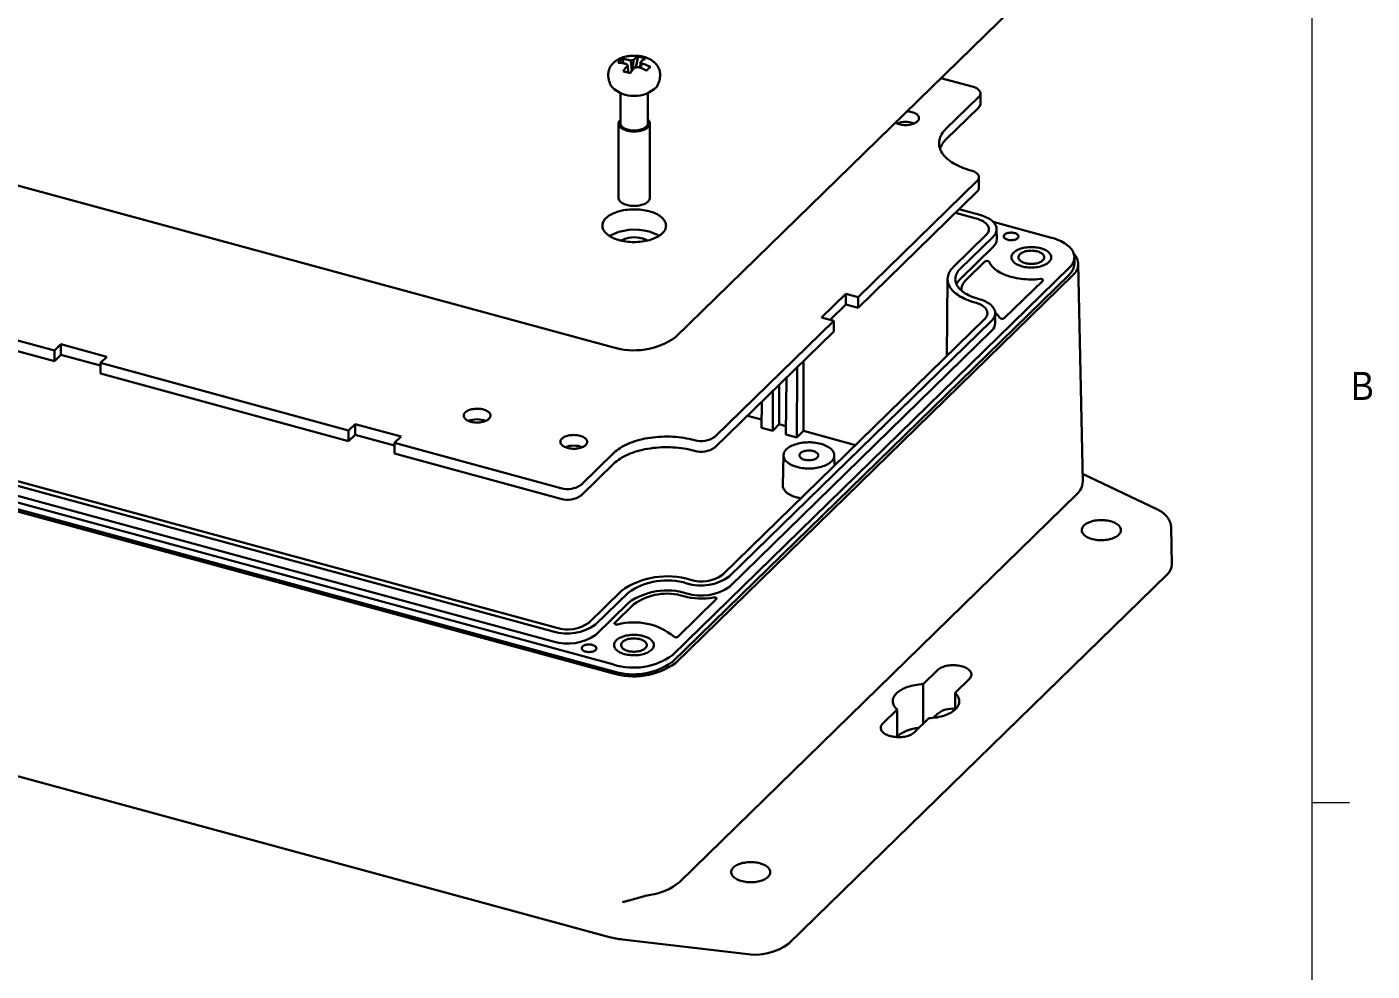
# Model space of a CAD drawing. Header units: inches. Extents: x 0.3 to 21.8, y 0.2 to 16.9.
# Drawn here: x 17.211 to 21.724, y 2.554 to 5.723 of the extents above; entities that cross this region are included whole.
import ezdxf

# ---------------------------------------------------------------- set-up
doc = ezdxf.new("R2010")
doc.units = ezdxf.units.IN
doc.header["$MEASUREMENT"] = 0
doc.linetypes.add('SLD-Solid', pattern=[0])
doc.styles.add('SLDTEXTSTYLE1', font='GOTHIC.TTF', dxfattribs={"width": 0.913})

msp = doc.modelspace()

# ---------------------------------------------------------------- linework, layer by layer
at = {"color": 7, "linetype": 'SLD-Solid', "lineweight": 0}
for p, q in [((21.5229, 0.4106), (21.5229, 16.6606)), ((21.5229, 3.1196), (21.6479, 3.1196))]:
    msp.add_line(p, q, dxfattribs=at)
at = {"color": 7, "linetype": 'SLD-Solid', "lineweight": 30}
for p, q in [((19.387, 4.6818), (20.722, 5.9849)), ((15.4855, 5.6509), (19.1753, 4.6481)), ((19.2067, 5.6144), (19.2131, 5.6002)), ((19.2222, 5.5981), (19.2242, 5.5975)), ((19.2368, 5.6099), (19.2348, 5.6104)), ((19.2368, 5.6099), (19.24, 5.5741)), ((19.2469, 5.6123), (19.2459, 5.6113)), ((19.2618, 5.6231), (19.254, 5.5867)), ((19.2698, 5.6048), (19.2689, 5.5852)), ((19.2698, 5.6048), (19.2709, 5.6058)), ((19.2711, 5.5844), (19.2726, 5.6001)), ((19.2746, 5.5996), (19.2726, 5.6001)), ((19.227, 5.5929), (19.2259, 5.5918)), ((19.227, 5.5929), (19.2282, 5.5692)), ((19.2499, 5.5853), (19.2509, 5.5864)), ((19.26, 5.5878), (19.262, 5.5873)), ((20.3826, 5.5225), (20.2775, 5.551)), ((19.2025, 5.5004), (19.2025, 5.3986)), ((19.2943, 5.3986), (19.2943, 5.5004)), ((20.2941, 5.3801), (20.4038, 5.4871)), ((20.4096, 5.4636), (20.4096, 5.4993)), ((20.2941, 5.3444), (20.4038, 5.4514)), ((19.1959, 5.3986), (19.1959, 5.1489)), ((19.3009, 5.1489), (19.3009, 5.3986)), ((19.9997, 4.8161), (20.3988, 5.2057)), ((20.4047, 5.1822), (20.4047, 5.2179)), ((19.9997, 4.7804), (20.3988, 5.17)), ((20.408, 5.0915), (20.3379, 5.1105)), ((20.3959, 5.0796), (20.3258, 5.0987)), ((20.6479, 5.0152), (20.4525, 5.0683)), ((20.3194, 4.9174), (20.4291, 5.0244)), ((20.3424, 4.9111), (20.4521, 5.0182)), ((20.4646, 5.01), (20.4642, 5.0438)), ((20.3427, 4.8773), (20.4524, 4.9843)), ((20.3608, 4.8724), (20.4248, 4.9349)), ((20.7249, 4.927), (20.7249, 4.9495)), ((20.7529, 4.1967), (20.738, 4.9278)), ((19.3752, 3.6137), (20.7082, 4.9148)), ((19.3752, 3.5912), (20.7082, 4.8923)), ((19.3868, 3.588), (20.7198, 4.8891)), ((20.2996, 4.8767), (20.297, 4.6189)), ((16.4714, 4.8629), (17.3036, 4.6367)), ((20.6187, 4.8708), (20.4899, 4.7451)), ((16.4714, 4.8272), (17.3036, 4.601)), ((19.8771, 4.7478), (19.9585, 4.8273)), ((19.9057, 4.74), (19.9585, 4.7915)), ((19.9585, 4.8273), (19.9997, 4.8161)), ((19.9585, 4.8273), (19.9585, 4.7915)), ((19.9585, 4.7915), (19.9997, 4.7804)), ((19.9997, 4.8161), (19.9997, 4.7804)), ((19.5444, 3.8843), (20.4241, 4.7429)), ((19.9182, 4.7366), (19.8771, 4.7478)), ((20.4596, 4.7286), (20.4593, 4.7623)), ((19.5191, 4.347), (19.9182, 4.7366)), ((19.5191, 4.3113), (19.9182, 4.7009)), ((19.5673, 3.878), (20.4471, 4.7367)), ((19.5676, 3.8442), (20.4474, 4.7029)), ((19.9182, 4.7366), (19.9182, 4.7009)), ((17.3036, 4.6367), (17.3254, 4.6579)), ((17.3254, 4.6579), (17.4797, 4.616)), ((17.3254, 4.6579), (17.3254, 4.6222)), ((17.3036, 4.6367), (17.3036, 4.601)), ((17.3036, 4.601), (17.3254, 4.6222)), ((17.3254, 4.6222), (17.458, 4.5862)), ((17.4797, 4.616), (17.458, 4.5948)), ((15.4941, 4.5844), (19.1801, 3.5826)), ((15.4941, 4.5619), (19.1801, 3.5601)), ((15.734, 4.5757), (18.9766, 3.6944)), ((15.7462, 4.5875), (18.9888, 3.7062)), ((17.458, 4.5948), (18.2902, 4.3686)), ((17.458, 4.5948), (17.458, 4.5591)), ((17.458, 4.5591), (18.2902, 4.3329)), ((19.7942, 4.3453), (19.795, 4.5806)), ((19.8161, 4.6012), (19.8164, 4.3669)), ((15.488, 4.5559), (19.174, 3.5541)), ((15.7339, 4.5418), (18.9765, 3.6605)), ((19.735, 4.522), (19.7351, 4.389)), ((19.7568, 4.3554), (19.7597, 4.5461)), ((19.7129, 4.3673), (19.7134, 4.501)), ((19.6755, 4.3775), (19.6769, 4.4653)), ((18.2902, 4.3686), (18.3119, 4.3898)), ((18.3119, 4.3898), (18.4662, 4.3479)), ((18.3119, 4.3898), (18.3119, 4.3541)), ((19.6284, 4.418), (19.6759, 4.4051)), ((19.6755, 4.3775), (19.7129, 4.3673)), ((19.7129, 4.3673), (19.7351, 4.389)), ((19.7351, 4.389), (19.7572, 4.383)), ((18.2902, 4.3686), (18.2902, 4.3329)), ((18.2902, 4.3329), (18.3119, 4.3541)), ((18.3119, 4.3541), (18.4445, 4.318)), ((18.4662, 4.3479), (18.4445, 4.3267)), ((19.7942, 4.3453), (19.7568, 4.3554)), ((19.7942, 4.3453), (19.8164, 4.3669)), ((19.8164, 4.3669), (19.9904, 4.3196)), ((18.4445, 4.3267), (19.0021, 4.1751)), ((18.4445, 4.3267), (18.4445, 4.2909)), ((18.4445, 4.2909), (19.0021, 4.1394)), ((19.0707, 4.186), (19.1804, 4.2931)), ((19.0707, 4.1503), (19.1804, 4.2574)), ((19.7491, 4.2852), (19.7471, 4.1841)), ((19.9204, 4.2513), (19.9197, 4.2852)), ((21.0017, 4.1043), (20.7524, 4.2233)), ((19.3999, 2.8533), (20.733, 4.1544)), ((21.052, 3.9189), (21.0495, 4.043)), ((21.0368, 3.8866), (19.7662, 2.6464)), ((19.096, 3.7233), (19.2057, 3.8303)), ((19.119, 3.7171), (19.2287, 3.8241)), ((19.3951, 3.6765), (19.5239, 3.8023)), ((19.1193, 3.6832), (19.229, 3.7903)), ((19.247, 3.7853), (19.183, 3.7229)), ((15.4797, 3.6704), (19.1657, 2.6686)), ((20.2659, 3.5643), (20.2178, 3.5173)), ((20.3246, 3.4883), (20.3727, 3.5352)), ((20.2178, 3.5173), (20.2178, 3.3841)), ((20.3246, 3.4883), (20.3246, 3.4319)), ((20.1302, 3.4319), (20.0821, 3.3849)), ((20.1302, 3.4319), (20.1302, 3.3394)), ((20.1889, 3.3559), (20.237, 3.4028)), ((20.2515, 3.404), (20.2659, 3.418)), ((19.621, 2.6121), (19.2086, 2.6604))]:
    msp.add_line(p, q, dxfattribs=at)
at = {"color": 7, "linetype": 'SLD-Solid', "lineweight": 30, "flags": 128}
for points in [[(20.4038, 5.4871), (20.4058, 5.4893), (20.4074, 5.4916), (20.4085, 5.4939), (20.4093, 5.4963), (20.4096, 5.4987), (20.4095, 5.5011), (20.409, 5.5035), (20.408, 5.5059), (20.4066, 5.5082), (20.4048, 5.5104), (20.4027, 5.5126), (20.4001, 5.5146), (20.3972, 5.5165), (20.3939, 5.5182), (20.3904, 5.5198), (20.3866, 5.5212), (20.3826, 5.5225)], [(20.1377, 5.3959), (20.1417, 5.3949), (20.1459, 5.3942), (20.1502, 5.3936), (20.1545, 5.3933), (20.159, 5.3932), (20.1634, 5.3933), (20.1677, 5.3937), (20.172, 5.3943), (20.1762, 5.395), (20.1801, 5.396), (20.1839, 5.3972), (20.1874, 5.3986), (20.1907, 5.4001), (20.1936, 5.4018), (20.1963, 5.4036), (20.1985, 5.4056), (20.2004, 5.4076), (20.2018, 5.4098), (20.2029, 5.412), (20.2035, 5.4142), (20.2037, 5.4165), (20.2035, 5.4188), (20.2028, 5.421), (20.2017, 5.4232), (20.2002, 5.4254), (20.1983, 5.4274), (20.196, 5.4294), (20.1933, 5.4312), (20.1904, 5.4329), (20.1871, 5.4344), (20.1835, 5.4357), (20.1797, 5.4369), (20.1757, 5.4379), (20.1715, 5.4386), (20.1673, 5.4391), (20.1632, 5.4395)], [(19.2025, 5.4117), (19.202, 5.4112), (19.1999, 5.409), (19.1983, 5.4067), (19.1971, 5.4043), (19.1963, 5.4019), (19.1959, 5.3994), (19.196, 5.397), (19.1965, 5.3945), (19.1974, 5.3921), (19.1988, 5.3898), (19.2006, 5.3875), (19.2027, 5.3853), (19.2053, 5.3832), (19.2082, 5.3812), (19.2114, 5.3794), (19.215, 5.3778), (19.2188, 5.3763), (19.2228, 5.375), (19.2271, 5.3739), (19.2316, 5.373), (19.2362, 5.3723), (19.2409, 5.3719), (19.2456, 5.3716), (19.2504, 5.3716), (19.2552, 5.3718), (19.2599, 5.3722), (19.2645, 5.3729), (19.269, 5.3737), (19.2733, 5.3748), (19.2774, 5.3761), (19.2812, 5.3775), (19.2848, 5.3791), (19.2881, 5.3809), (19.2911, 5.3829), (19.2937, 5.3849), (19.2959, 5.3871), (19.2977, 5.3894), (19.2992, 5.3917), (19.3002, 5.3941), (19.3007, 5.3966), (19.3009, 5.399), (19.3006, 5.4015), (19.2999, 5.4039), (19.2987, 5.4063), (19.2972, 5.4086), (19.2952, 5.4109), (19.2943, 5.4117)], [(19.2025, 5.3986), (19.2025, 5.3985), (19.2027, 5.3962), (19.2034, 5.3939), (19.2045, 5.3916), (19.2061, 5.3894), (19.208, 5.3874), (19.2103, 5.3854), (19.213, 5.3835), (19.2161, 5.3818), (19.2194, 5.3802), (19.2231, 5.3789), (19.227, 5.3777), (19.231, 5.3767), (19.2353, 5.3759), (19.2397, 5.3754), (19.2441, 5.3751), (19.2486, 5.375), (19.2531, 5.3751), (19.2576, 5.3754), (19.262, 5.376), (19.2662, 5.3768), (19.2703, 5.3778), (19.2741, 5.379), (19.2777, 5.3804), (19.281, 5.382), (19.2841, 5.3837), (19.2867, 5.3856), (19.289, 5.3876), (19.2909, 5.3897), (19.2924, 5.3919), (19.2935, 5.3941), (19.2941, 5.3964), (19.2943, 5.3986)], [(20.3776, 5.241), (20.3693, 5.2434), (20.3612, 5.246), (20.3534, 5.2488), (20.3458, 5.2517), (20.3386, 5.2549), (20.3316, 5.2582), (20.3249, 5.2617), (20.3186, 5.2654), (20.3126, 5.2692), (20.307, 5.2731), (20.3017, 5.2772), (20.2968, 5.2814), (20.2924, 5.2858), (20.2883, 5.2902), (20.2846, 5.2947), (20.2814, 5.2993), (20.2786, 5.304), (20.2762, 5.3087), (20.2743, 5.3135), (20.2728, 5.3184), (20.2717, 5.3233), (20.2712, 5.3281), (20.271, 5.333), (20.2713, 5.3379), (20.2721, 5.3428), (20.2733, 5.3477), (20.275, 5.3525), (20.2771, 5.3573), (20.2796, 5.362), (20.2826, 5.3667), (20.286, 5.3712), (20.2899, 5.3757), (20.2941, 5.3801)], [(20.3988, 5.2057), (20.4008, 5.2079), (20.4024, 5.2101), (20.4036, 5.2125), (20.4043, 5.2149), (20.4047, 5.2173), (20.4046, 5.2197), (20.404, 5.2221), (20.4031, 5.2244), (20.4017, 5.2267), (20.3999, 5.229), (20.3977, 5.2311), (20.3951, 5.2331), (20.3922, 5.235), (20.389, 5.2368), (20.3855, 5.2384), (20.3817, 5.2398), (20.3776, 5.241)], [(19.1959, 5.1489), (19.196, 5.1472), (19.1965, 5.1448), (19.1974, 5.1424), (19.1988, 5.14), (19.2006, 5.1377), (19.2027, 5.1355), (19.2053, 5.1335), (19.2082, 5.1315), (19.2114, 5.1297), (19.215, 5.128), (19.2188, 5.1266), (19.2228, 5.1253), (19.2271, 5.1242), (19.2316, 5.1233), (19.2362, 5.1226), (19.2409, 5.1221), (19.2456, 5.1219), (19.2504, 5.1219), (19.2552, 5.1221), (19.2599, 5.1225), (19.2645, 5.1232), (19.269, 5.124), (19.2733, 5.1251), (19.2774, 5.1263), (19.2812, 5.1278), (19.2848, 5.1294), (19.2881, 5.1312), (19.2911, 5.1331), (19.2937, 5.1352), (19.2959, 5.1374), (19.2977, 5.1396), (19.2992, 5.142), (19.3002, 5.1444), (19.3007, 5.1468), (19.3009, 5.1489)], [(19.2982, 5.1041), (19.3041, 5.1024), (19.3097, 5.1005), (19.3151, 5.0984), (19.3203, 5.0961), (19.3251, 5.0937), (19.3297, 5.0911), (19.3339, 5.0884), (19.3378, 5.0855), (19.3413, 5.0825), (19.3444, 5.0794), (19.3472, 5.0762), (19.3495, 5.073), (19.3515, 5.0696), (19.353, 5.0662), (19.3541, 5.0628), (19.3548, 5.0593), (19.3551, 5.0559), (19.3549, 5.0524), (19.3543, 5.0489), (19.3533, 5.0455), (19.3518, 5.042), (19.3499, 5.0387), (19.3477, 5.0354), (19.345, 5.0322), (19.3419, 5.0291), (19.3385, 5.0261), (19.3347, 5.0232), (19.3305, 5.0205), (19.3261, 5.0178), (19.3213, 5.0154), (19.3162, 5.0131), (19.3108, 5.011), (19.3052, 5.009), (19.2994, 5.0072), (19.2933, 5.0057), (19.2871, 5.0043), (19.2807, 5.0032), (19.2742, 5.0022), (19.2676, 5.0015), (19.2609, 5.0009), (19.2541, 5.0007), (19.2474, 5.0006), (19.2406, 5.0007), (19.2339, 5.0011), (19.2272, 5.0017), (19.2206, 5.0025), (19.2141, 5.0035), (19.2078, 5.0047), (19.2016, 5.0061), (19.1956, 5.0078), (19.1899, 5.0096), (19.1843, 5.0116), (19.1791, 5.0138), (19.1741, 5.0161), (19.1694, 5.0186), (19.165, 5.0213), (19.1609, 5.0241), (19.1572, 5.027), (19.1539, 5.03), (19.151, 5.0332), (19.1484, 5.0364), (19.1462, 5.0397), (19.1445, 5.0431), (19.1432, 5.0465), (19.1423, 5.0499), (19.1418, 5.0534), (19.1418, 5.0569), (19.1422, 5.0604), (19.143, 5.0638), (19.1442, 5.0673), (19.1459, 5.0707), (19.1479, 5.074), (19.1504, 5.0772), (19.1533, 5.0804), (19.1565, 5.0834), (19.1602, 5.0864), (19.1641, 5.0892), (19.1685, 5.0919), (19.1731, 5.0944), (19.178, 5.0968), (19.1833, 5.099), (19.1888, 5.1011), (19.1945, 5.1029), (19.2004, 5.1046), (19.2066, 5.106), (19.2129, 5.1073), (19.2193, 5.1084), (19.2259, 5.1092), (19.2326, 5.1098), (19.2393, 5.1102), (19.246, 5.1104), (19.2528, 5.1104), (19.2596, 5.1101), (19.2663, 5.1097), (19.2729, 5.109), (19.2794, 5.1081), (19.2858, 5.107), (19.2921, 5.1056), (19.2982, 5.1041)], [(20.4291, 5.0244), (20.4316, 5.0272), (20.4338, 5.03), (20.4356, 5.0329), (20.4369, 5.0359), (20.4378, 5.0389), (20.4382, 5.042), (20.4382, 5.045), (20.4377, 5.0481), (20.4369, 5.0511), (20.4355, 5.0541), (20.4338, 5.057), (20.4316, 5.0599), (20.429, 5.0626), (20.4261, 5.0653), (20.4227, 5.0678), (20.419, 5.0702), (20.415, 5.0724), (20.4106, 5.0745), (20.406, 5.0764), (20.4011, 5.0781), (20.3959, 5.0796)], [(20.4521, 5.0182), (20.4551, 5.0213), (20.4577, 5.0246), (20.4599, 5.028), (20.4616, 5.0314), (20.4629, 5.0349), (20.4638, 5.0385), (20.4642, 5.042), (20.4642, 5.0455), (20.4637, 5.0491), (20.4627, 5.0526), (20.4613, 5.0561), (20.4595, 5.0595), (20.4573, 5.0629), (20.4546, 5.0661), (20.4515, 5.0693), (20.448, 5.0724), (20.4442, 5.0753), (20.44, 5.0781), (20.4354, 5.0808), (20.4305, 5.0833), (20.4253, 5.0856), (20.4198, 5.0878), (20.414, 5.0897), (20.408, 5.0915)], [(20.5245, 5.0308), (20.5273, 5.0299), (20.5298, 5.0289), (20.5321, 5.0276), (20.534, 5.0262), (20.5355, 5.0247), (20.5366, 5.0231), (20.5373, 5.0215), (20.5376, 5.0198), (20.5374, 5.0181), (20.5368, 5.0164), (20.5358, 5.0148), (20.5344, 5.0133), (20.5325, 5.0119), (20.5304, 5.0106), (20.5279, 5.0095), (20.5251, 5.0085), (20.5222, 5.0078), (20.519, 5.0073), (20.5158, 5.007), (20.5125, 5.0069), (20.5092, 5.007), (20.506, 5.0074), (20.5029, 5.008), (20.5, 5.0088), (20.4973, 5.0098), (20.4949, 5.0109), (20.4928, 5.0122), (20.4911, 5.0137), (20.4898, 5.0152), (20.4888, 5.0169), (20.4884, 5.0185), (20.4883, 5.0202), (20.4887, 5.0219), (20.4895, 5.0236), (20.4908, 5.0251), (20.4924, 5.0266), (20.4944, 5.028), (20.4967, 5.0292), (20.4993, 5.0302), (20.5022, 5.031), (20.5053, 5.0317), (20.5085, 5.0321), (20.5117, 5.0323), (20.515, 5.0322), (20.5183, 5.032), (20.5214, 5.0315), (20.5245, 5.0308)], [(20.7082, 4.9148), (20.7118, 4.9185), (20.715, 4.9224), (20.7177, 4.9263), (20.72, 4.9303), (20.7219, 4.9343), (20.7233, 4.9385), (20.7243, 4.9426), (20.7248, 4.9468), (20.7249, 4.9509), (20.7245, 4.9551), (20.7237, 4.9592), (20.7224, 4.9634), (20.7206, 4.9674), (20.7185, 4.9714), (20.7159, 4.9754), (20.7128, 4.9793), (20.7094, 4.983), (20.7055, 4.9867), (20.7013, 4.9903), (20.6967, 4.9937), (20.6917, 4.997), (20.6863, 5.0001), (20.6806, 5.0031), (20.6746, 5.0059), (20.6684, 5.0085), (20.6618, 5.0109), (20.655, 5.0132), (20.6479, 5.0152)], [(20.5494, 4.9191), (20.5543, 4.9179), (20.5593, 4.9169), (20.5645, 4.9162), (20.5697, 4.9156), (20.575, 4.9153), (20.5804, 4.9151), (20.5858, 4.9153), (20.5911, 4.9156), (20.5964, 4.9161), (20.6015, 4.9169), (20.6066, 4.9179), (20.6114, 4.919), (20.6161, 4.9204), (20.6205, 4.922), (20.6247, 4.9237), (20.6285, 4.9256), (20.6321, 4.9277), (20.6353, 4.9299), (20.6382, 4.9322), (20.6407, 4.9347), (20.6428, 4.9372), (20.6445, 4.9399), (20.6458, 4.9425), (20.6467, 4.9453), (20.6472, 4.948), (20.6472, 4.9508), (20.6468, 4.9535), (20.6459, 4.9563), (20.6446, 4.959), (20.6429, 4.9616), (20.6409, 4.9641), (20.6384, 4.9666), (20.6355, 4.9689), (20.6323, 4.9711), (20.6287, 4.9732), (20.6249, 4.9751), (20.6207, 4.9769), (20.6163, 4.9785), (20.6117, 4.9799), (20.6068, 4.981), (20.6018, 4.982), (20.5967, 4.9828), (20.5914, 4.9834), (20.5861, 4.9837), (20.5807, 4.9838), (20.5753, 4.9837), (20.57, 4.9834), (20.5647, 4.9828), (20.5596, 4.9821), (20.5546, 4.9811), (20.5497, 4.9799), (20.5451, 4.9785), (20.5406, 4.977), (20.5365, 4.9752), (20.5326, 4.9733), (20.529, 4.9713), (20.5258, 4.9691), (20.5229, 4.9667), (20.5204, 4.9643), (20.5183, 4.9617), (20.5166, 4.9591), (20.5153, 4.9564), (20.5144, 4.9537), (20.514, 4.9509), (20.5139, 4.9482), (20.5144, 4.9454), (20.5152, 4.9427), (20.5165, 4.94), (20.5182, 4.9374), (20.5203, 4.9348), (20.5227, 4.9324), (20.5256, 4.93), (20.5288, 4.9278), (20.5324, 4.9258), (20.5362, 4.9238), (20.5404, 4.9221), (20.5448, 4.9205), (20.5494, 4.9191)], [(20.5494, 4.9191), (20.5543, 4.9179), (20.5593, 4.9169), (20.5645, 4.9162), (20.5697, 4.9156), (20.575, 4.9153), (20.5804, 4.9151), (20.5858, 4.9153), (20.5911, 4.9156), (20.5964, 4.9161), (20.6015, 4.9169), (20.6066, 4.9179), (20.6114, 4.919), (20.6161, 4.9204), (20.6205, 4.922), (20.6247, 4.9237), (20.6285, 4.9256), (20.6321, 4.9277), (20.6353, 4.9299), (20.6382, 4.9322), (20.6407, 4.9347), (20.6428, 4.9372), (20.6445, 4.9399), (20.6458, 4.9425), (20.6467, 4.9453), (20.6472, 4.948), (20.6472, 4.9508), (20.6468, 4.9535), (20.6459, 4.9563), (20.6446, 4.959), (20.6429, 4.9616), (20.6409, 4.9641), (20.6384, 4.9666), (20.6355, 4.9689), (20.6323, 4.9711), (20.6287, 4.9732), (20.6249, 4.9751), (20.6207, 4.9769), (20.6163, 4.9785), (20.6117, 4.9799), (20.6068, 4.981), (20.6018, 4.982), (20.5967, 4.9828), (20.5914, 4.9834), (20.5861, 4.9837), (20.5807, 4.9838), (20.5753, 4.9837), (20.57, 4.9834), (20.5647, 4.9828), (20.5596, 4.9821), (20.5546, 4.9811), (20.5497, 4.9799), (20.5451, 4.9785), (20.5406, 4.977), (20.5365, 4.9752), (20.5326, 4.9733), (20.529, 4.9713), (20.5258, 4.9691), (20.5229, 4.9667), (20.5204, 4.9643), (20.5183, 4.9617), (20.5166, 4.9591), (20.5153, 4.9564), (20.5144, 4.9537), (20.514, 4.9509), (20.5139, 4.9482), (20.5144, 4.9454), (20.5152, 4.9427), (20.5165, 4.94), (20.5182, 4.9374), (20.5203, 4.9348), (20.5227, 4.9324), (20.5256, 4.93), (20.5288, 4.9278), (20.5324, 4.9258), (20.5362, 4.9238), (20.5404, 4.9221), (20.5448, 4.9205), (20.5494, 4.9191)], [(20.5603, 4.9298), (20.5643, 4.9288), (20.5683, 4.9281), (20.5725, 4.9276), (20.5768, 4.9273), (20.5811, 4.9272), (20.5854, 4.9273), (20.5897, 4.9277), (20.5939, 4.9283), (20.5979, 4.929), (20.6018, 4.93), (20.6054, 4.9312), (20.6088, 4.9326), (20.612, 4.9341), (20.6148, 4.9358), (20.6172, 4.9376), (20.6194, 4.9396), (20.6211, 4.9416), (20.6224, 4.9437), (20.6233, 4.9459), (20.6238, 4.9481), (20.6238, 4.9503), (20.6235, 4.9525), (20.6226, 4.9547), (20.6214, 4.9569), (20.6198, 4.9589), (20.6178, 4.9609), (20.6154, 4.9627), (20.6126, 4.9645), (20.6096, 4.966), (20.6063, 4.9674), (20.6027, 4.9687), (20.5988, 4.9697), (20.5948, 4.9705), (20.5907, 4.9712), (20.5864, 4.9716), (20.5821, 4.9718), (20.5778, 4.9717), (20.5735, 4.9715), (20.5693, 4.971), (20.5652, 4.9703), (20.5613, 4.9695), (20.5575, 4.9684), (20.554, 4.9671), (20.5507, 4.9656), (20.5477, 4.964), (20.5451, 4.9623), (20.5428, 4.9604), (20.5409, 4.9584), (20.5393, 4.9563), (20.5382, 4.9542), (20.5375, 4.952), (20.5373, 4.9497), (20.5374, 4.9475), (20.538, 4.9453), (20.539, 4.9432), (20.5405, 4.9411), (20.5423, 4.939), (20.5445, 4.9371), (20.5471, 4.9353), (20.55, 4.9337), (20.5532, 4.9322), (20.5566, 4.9309), (20.5603, 4.9298)], [(20.4394, 4.9338), (20.4414, 4.9298), (20.4437, 4.9258), (20.4465, 4.9219), (20.4497, 4.9181), (20.4533, 4.9144), (20.4573, 4.9108), (20.4617, 4.9073), (20.4665, 4.9039), (20.4716, 4.9007), (20.477, 4.8977), (20.4828, 4.8948), (20.4889, 4.892), (20.4953, 4.8895), (20.5019, 4.8871), (20.5088, 4.885), (20.5159, 4.883), (20.5232, 4.8813), (20.5307, 4.8797), (20.5384, 4.8784), (20.5461, 4.8773), (20.554, 4.8764), (20.562, 4.8758), (20.57, 4.8753), (20.5781, 4.8751), (20.5861, 4.8752), (20.5942, 4.8755), (20.6022, 4.876), (20.6101, 4.8767)], [(20.391, 4.7982), (20.3834, 4.8004), (20.376, 4.8027), (20.3689, 4.8053), (20.3621, 4.8081), (20.3555, 4.811), (20.3493, 4.8141), (20.3433, 4.8173), (20.3377, 4.8207), (20.3324, 4.8243), (20.3275, 4.828), (20.3229, 4.8318), (20.3188, 4.8357), (20.315, 4.8397), (20.3116, 4.8438), (20.3086, 4.848), (20.306, 4.8523), (20.3039, 4.8566), (20.3022, 4.861), (20.3009, 4.8654), (20.3001, 4.8699), (20.2997, 4.8743), (20.2997, 4.8788), (20.3002, 4.8833), (20.3011, 4.8877), (20.3024, 4.8921), (20.3042, 4.8965), (20.3064, 4.9008), (20.3091, 4.9051), (20.3121, 4.9093), (20.3156, 4.9134), (20.3194, 4.9174)], [(20.4031, 4.81), (20.396, 4.8121), (20.3891, 4.8143), (20.3825, 4.8168), (20.3762, 4.8194), (20.3702, 4.8223), (20.3644, 4.8253), (20.3591, 4.8284), (20.354, 4.8317), (20.3494, 4.8352), (20.3451, 4.8387), (20.3412, 4.8424), (20.3378, 4.8462), (20.3347, 4.8501), (20.3321, 4.8541), (20.3299, 4.8581), (20.3281, 4.8622), (20.3269, 4.8664), (20.326, 4.8706), (20.3256, 4.8748), (20.3257, 4.8789), (20.3262, 4.8831), (20.3272, 4.8873), (20.3286, 4.8914), (20.3305, 4.8955), (20.3328, 4.8995), (20.3356, 4.9035), (20.3388, 4.9074), (20.3424, 4.9111)], [(20.6101, 4.8767), (20.6121, 4.8768), (20.614, 4.8766), (20.6158, 4.8762), (20.6174, 4.8756), (20.6186, 4.8748), (20.6193, 4.8738), (20.6196, 4.8728), (20.6194, 4.8718), (20.6187, 4.8708)], [(20.4241, 4.7429), (20.4267, 4.7457), (20.4289, 4.7485), (20.4306, 4.7515), (20.4319, 4.7544), (20.4328, 4.7575), (20.4332, 4.7605), (20.4332, 4.7636), (20.4328, 4.7666), (20.4319, 4.7696), (20.4306, 4.7726), (20.4288, 4.7755), (20.4267, 4.7784), (20.4241, 4.7811), (20.4211, 4.7838), (20.4178, 4.7863), (20.4141, 4.7887), (20.41, 4.7909), (20.4057, 4.793), (20.401, 4.7949), (20.3961, 4.7967), (20.391, 4.7982)], [(20.4471, 4.7367), (20.4501, 4.7399), (20.4527, 4.7432), (20.4549, 4.7465), (20.4567, 4.75), (20.458, 4.7535), (20.4588, 4.757), (20.4592, 4.7605), (20.4592, 4.7641), (20.4587, 4.7676), (20.4578, 4.7711), (20.4564, 4.7746), (20.4546, 4.778), (20.4523, 4.7814), (20.4497, 4.7847), (20.4466, 4.7879), (20.4431, 4.7909), (20.4392, 4.7939), (20.435, 4.7967), (20.4304, 4.7993), (20.4255, 4.8018), (20.4203, 4.8041), (20.4148, 4.8063), (20.4091, 4.8083), (20.4031, 4.81)], [(18.7005, 4.3978), (18.7045, 4.3968), (18.7087, 4.3961), (18.713, 4.3955), (18.7173, 4.3952), (18.7218, 4.3951), (18.7262, 4.3952), (18.7305, 4.3956), (18.7348, 4.3961), (18.739, 4.3969), (18.7429, 4.3979), (18.7467, 4.3991), (18.7502, 4.4005), (18.7535, 4.402), (18.7564, 4.4037), (18.7591, 4.4055), (18.7613, 4.4075), (18.7632, 4.4095), (18.7646, 4.4117), (18.7657, 4.4139), (18.7663, 4.4161), (18.7665, 4.4184), (18.7663, 4.4207), (18.7656, 4.4229), (18.7645, 4.4251), (18.763, 4.4273), (18.7611, 4.4293), (18.7588, 4.4313), (18.7561, 4.4331), (18.7532, 4.4348), (18.7499, 4.4363), (18.7463, 4.4376), (18.7425, 4.4388), (18.7385, 4.4397), (18.7343, 4.4405), (18.7301, 4.441), (18.7257, 4.4414), (18.7213, 4.4415), (18.7169, 4.4413), (18.7125, 4.441), (18.7082, 4.4404), (18.7041, 4.4397), (18.7001, 4.4387), (18.6963, 4.4375), (18.6928, 4.4361), (18.6895, 4.4346), (18.6866, 4.4329), (18.684, 4.4311), (18.6817, 4.4291), (18.6798, 4.427), (18.6784, 4.4249), (18.6773, 4.4227), (18.6767, 4.4204), (18.6765, 4.4182), (18.6768, 4.4159), (18.6774, 4.4136), (18.6785, 4.4114), (18.68, 4.4093), (18.6819, 4.4073), (18.6842, 4.4053), (18.6869, 4.4035), (18.6899, 4.4018), (18.6931, 4.4003), (18.6967, 4.399), (18.7005, 4.3978)], [(19.0248, 4.3097), (19.0288, 4.3087), (19.033, 4.3079), (19.0373, 4.3074), (19.0416, 4.3071), (19.046, 4.307), (19.0504, 4.3071), (19.0548, 4.3074), (19.0591, 4.308), (19.0632, 4.3088), (19.0672, 4.3098), (19.071, 4.311), (19.0745, 4.3123), (19.0778, 4.3139), (19.0807, 4.3155), (19.0833, 4.3174), (19.0856, 4.3193), (19.0875, 4.3214), (19.0889, 4.3235), (19.09, 4.3258), (19.0906, 4.328), (19.0908, 4.3303), (19.0906, 4.3326), (19.0899, 4.3348), (19.0888, 4.337), (19.0873, 4.3391), (19.0854, 4.3412), (19.0831, 4.3431), (19.0804, 4.345), (19.0774, 4.3466), (19.0742, 4.3481), (19.0706, 4.3495), (19.0668, 4.3507), (19.0628, 4.3516), (19.0586, 4.3524), (19.0543, 4.3529), (19.05, 4.3532), (19.0456, 4.3533), (19.0411, 4.3532), (19.0368, 4.3529), (19.0325, 4.3523), (19.0284, 4.3515), (19.0244, 4.3505), (19.0206, 4.3494), (19.0171, 4.348), (19.0138, 4.3465), (19.0109, 4.3448), (19.0082, 4.3429), (19.006, 4.341), (19.0041, 4.3389), (19.0027, 4.3368), (19.0016, 4.3346), (19.001, 4.3323), (19.0008, 4.33), (19.001, 4.3278), (19.0017, 4.3255), (19.0028, 4.3233), (19.0043, 4.3212), (19.0062, 4.3191), (19.0085, 4.3172), (19.0112, 4.3154), (19.0141, 4.3137), (19.0174, 4.3122), (19.021, 4.3108), (19.0248, 4.3097)], [(19.1804, 4.2931), (19.185, 4.2973), (19.19, 4.3015), (19.1954, 4.3055), (19.2012, 4.3094), (19.2074, 4.3132), (19.2138, 4.3168), (19.2206, 4.3202), (19.2277, 4.3235), (19.2351, 4.3265), (19.2428, 4.3294), (19.2507, 4.3322), (19.2589, 4.3347), (19.2673, 4.337), (19.2759, 4.3391), (19.2846, 4.341), (19.2936, 4.3426), (19.3027, 4.3441), (19.3119, 4.3453), (19.3212, 4.3463), (19.3306, 4.3471), (19.3401, 4.3476), (19.3496, 4.3479), (19.3591, 4.348), (19.3686, 4.3478), (19.3781, 4.3474), (19.3875, 4.3468), (19.3969, 4.3459), (19.4061, 4.3448), (19.4153, 4.3435), (19.4243, 4.342), (19.4332, 4.3402), (19.4419, 4.3383), (19.4504, 4.3361)], [(19.1804, 4.2574), (19.185, 4.2616), (19.19, 4.2658), (19.1954, 4.2698), (19.2012, 4.2737), (19.2074, 4.2775), (19.2138, 4.2811), (19.2206, 4.2845), (19.2277, 4.2878), (19.2351, 4.2908), (19.2428, 4.2937), (19.2507, 4.2964), (19.2589, 4.299), (19.2673, 4.3013), (19.2759, 4.3034), (19.2846, 4.3052), (19.2936, 4.3069), (19.3027, 4.3084), (19.3119, 4.3096), (19.3212, 4.3106), (19.3306, 4.3113), (19.3401, 4.3119), (19.3496, 4.3122), (19.3591, 4.3123), (19.3686, 4.3121), (19.3781, 4.3117), (19.3875, 4.3111), (19.3969, 4.3102), (19.4061, 4.3091), (19.4153, 4.3078), (19.4243, 4.3063), (19.4332, 4.3045), (19.4419, 4.3025), (19.4504, 4.3004)], [(19.7946, 4.2459), (19.8001, 4.2445), (19.8058, 4.2433), (19.8116, 4.2424), (19.8175, 4.2417), (19.8235, 4.2412), (19.8296, 4.2409), (19.8356, 4.2408), (19.8417, 4.241), (19.8478, 4.2413), (19.8537, 4.2419), (19.8596, 4.2428), (19.8654, 4.2438), (19.871, 4.245), (19.8764, 4.2465), (19.8816, 4.2481), (19.8865, 4.2499), (19.8912, 4.2519), (19.8956, 4.2541), (19.8997, 4.2564), (19.9034, 4.2589), (19.9068, 4.2615), (19.9099, 4.2642), (19.9125, 4.267), (19.9148, 4.27), (19.9166, 4.2729), (19.918, 4.276), (19.919, 4.2791), (19.9196, 4.2822), (19.9197, 4.2854), (19.9194, 4.2885), (19.9187, 4.2916), (19.9175, 4.2947), (19.9159, 4.2977), (19.9139, 4.3007), (19.9115, 4.3035), (19.9087, 4.3063), (19.9055, 4.309), (19.902, 4.3116), (19.8981, 4.314), (19.8939, 4.3162), (19.8894, 4.3183), (19.8846, 4.3203), (19.8795, 4.322), (19.8742, 4.3236), (19.8688, 4.3249), (19.8631, 4.3261), (19.8573, 4.3271), (19.8514, 4.3278), (19.8454, 4.3283), (19.8393, 4.3286), (19.8332, 4.3287), (19.8271, 4.3285), (19.8211, 4.3281), (19.8151, 4.3275), (19.8092, 4.3267), (19.8035, 4.3257), (19.7979, 4.3244), (19.7925, 4.323), (19.7873, 4.3213), (19.7823, 4.3195), (19.7777, 4.3175), (19.7733, 4.3153), (19.7692, 4.313), (19.7654, 4.3105), (19.762, 4.3079), (19.759, 4.3052), (19.7563, 4.3024), (19.7541, 4.2995), (19.7522, 4.2965), (19.7508, 4.2935), (19.7498, 4.2904), (19.7493, 4.2872), (19.7491, 4.2841), (19.7494, 4.281), (19.7502, 4.2779), (19.7513, 4.2748), (19.7529, 4.2717), (19.7549, 4.2688), (19.7573, 4.2659), (19.7601, 4.2631), (19.7633, 4.2604), (19.7669, 4.2579), (19.7708, 4.2555), (19.775, 4.2532), (19.7795, 4.2511), (19.7843, 4.2492), (19.7893, 4.2474), (19.7946, 4.2459)], [(19.8196, 4.2703), (19.8231, 4.2695), (19.8266, 4.2689), (19.8303, 4.2686), (19.8341, 4.2684), (19.8378, 4.2685), (19.8415, 4.2688), (19.8451, 4.2694), (19.8486, 4.2701), (19.8518, 4.2711), (19.8548, 4.2722), (19.8575, 4.2736), (19.8599, 4.2751), (19.862, 4.2767), (19.8636, 4.2784), (19.8649, 4.2802), (19.8657, 4.2821), (19.8661, 4.2841), (19.866, 4.286), (19.8655, 4.2879), (19.8645, 4.2898), (19.8632, 4.2916), (19.8614, 4.2933), (19.8592, 4.2949), (19.8567, 4.2963), (19.8539, 4.2976), (19.8508, 4.2987), (19.8475, 4.2996), (19.844, 4.3003), (19.8404, 4.3007), (19.8367, 4.301), (19.8329, 4.301), (19.8292, 4.3008), (19.8255, 4.3004), (19.822, 4.2997), (19.8186, 4.2989), (19.8155, 4.2978), (19.8126, 4.2966), (19.8101, 4.2951), (19.8078, 4.2936), (19.806, 4.2919), (19.8045, 4.2901), (19.8035, 4.2883), (19.8029, 4.2864), (19.8028, 4.2844), (19.8031, 4.2825), (19.8038, 4.2806), (19.8049, 4.2788), (19.8065, 4.277), (19.8085, 4.2754), (19.8108, 4.2739), (19.8135, 4.2725), (19.8164, 4.2713), (19.8196, 4.2703)], [(19.7471, 4.1841), (19.7471, 4.1824), (19.7475, 4.1792), (19.7483, 4.1761), (19.7495, 4.173), (19.7512, 4.1699), (19.7533, 4.1669), (19.7558, 4.164), (19.7586, 4.1612), (19.7619, 4.1585), (19.7655, 4.1559), (19.7695, 4.1535), (19.7737, 4.1512), (19.7783, 4.1491), (19.7832, 4.1471), (19.7883, 4.1454), (19.7937, 4.1438)], [(20.846, 4.0638), (20.8412, 4.065), (20.8362, 4.066), (20.831, 4.0668), (20.8258, 4.0673), (20.8205, 4.0676), (20.8151, 4.0678), (20.8098, 4.0676), (20.8044, 4.0673), (20.7992, 4.0667), (20.7941, 4.0659), (20.7891, 4.0649), (20.7843, 4.0637), (20.7797, 4.0623), (20.7753, 4.0607), (20.7712, 4.0589), (20.7674, 4.057), (20.7639, 4.0549), (20.7608, 4.0527), (20.758, 4.0503), (20.7556, 4.0479), (20.7536, 4.0453), (20.752, 4.0427), (20.7508, 4.04), (20.7501, 4.0373), (20.7498, 4.0345), (20.7499, 4.0318), (20.7505, 4.029), (20.7515, 4.0263), (20.7529, 4.0236), (20.7547, 4.0211), (20.757, 4.0186), (20.7596, 4.0162), (20.7626, 4.0139), (20.766, 4.0117), (20.7696, 4.0097), (20.7736, 4.0079), (20.7779, 4.0062), (20.7824, 4.0047), (20.7871, 4.0034), (20.7921, 4.0024), (20.7971, 4.0015), (20.8023, 4.0008), (20.8076, 4.0004), (20.813, 4.0002), (20.8183, 4.0002), (20.8236, 4.0004), (20.8289, 4.0009), (20.8341, 4.0016), (20.8392, 4.0025), (20.8441, 4.0036), (20.8488, 4.0049), (20.8533, 4.0064), (20.8575, 4.0081), (20.8615, 4.0099), (20.8651, 4.0119), (20.8685, 4.0141), (20.8714, 4.0164), (20.874, 4.0188), (20.8762, 4.0213), (20.878, 4.0239), (20.8794, 4.0266), (20.8804, 4.0293), (20.8809, 4.032), (20.881, 4.0348), (20.8806, 4.0375), (20.8798, 4.0403), (20.8786, 4.0429), (20.877, 4.0456), (20.8749, 4.0481), (20.8725, 4.0506), (20.8697, 4.0529), (20.8665, 4.0551), (20.863, 4.0572), (20.8591, 4.0591), (20.855, 4.0609), (20.8506, 4.0625), (20.846, 4.0638)], [(19.5239, 3.8023), (19.5246, 3.8032), (19.5248, 3.8041), (19.5246, 3.8051), (19.524, 3.806), (19.5229, 3.8068), (19.5216, 3.8075), (19.5199, 3.8079), (19.5181, 3.8082), (19.5162, 3.8082), (19.5144, 3.808)], [(19.183, 3.7229), (19.1823, 3.7219), (19.1821, 3.721), (19.1824, 3.72), (19.183, 3.7191), (19.1842, 3.7183), (19.1856, 3.7176), (19.1873, 3.7172), (19.1892, 3.7169), (19.1911, 3.717), (19.193, 3.7172)], [(19.2786, 3.6787), (19.2833, 3.6774), (19.2877, 3.6758), (19.2918, 3.674), (19.2957, 3.6721), (19.2992, 3.67), (19.3025, 3.6678), (19.3053, 3.6655), (19.3078, 3.663), (19.3099, 3.6605), (19.3116, 3.6579), (19.3128, 3.6552), (19.3137, 3.6524), (19.3141, 3.6497), (19.3141, 3.6469), (19.3137, 3.6442), (19.3128, 3.6414), (19.3115, 3.6388), (19.3098, 3.6361), (19.3077, 3.6336), (19.3052, 3.6311), (19.3023, 3.6288), (19.299, 3.6266), (19.2955, 3.6245), (19.2916, 3.6226), (19.2874, 3.6209), (19.283, 3.6193), (19.2784, 3.6179), (19.2735, 3.6168), (19.2685, 3.6158), (19.2633, 3.615), (19.258, 3.6145), (19.2527, 3.6141), (19.2474, 3.614), (19.242, 3.6142), (19.2367, 3.6145), (19.2314, 3.6151), (19.2262, 3.6158), (19.2212, 3.6168), (19.2164, 3.618), (19.2117, 3.6194), (19.2073, 3.621), (19.2032, 3.6227), (19.1993, 3.6247), (19.1958, 3.6267), (19.1926, 3.6289), (19.1897, 3.6313), (19.1872, 3.6337), (19.1851, 3.6363), (19.1834, 3.6389), (19.1822, 3.6416), (19.1813, 3.6443), (19.1809, 3.6471), (19.1809, 3.6498), (19.1813, 3.6526), (19.1822, 3.6553), (19.1835, 3.658), (19.1852, 3.6606), (19.1873, 3.6632), (19.1898, 3.6656), (19.1927, 3.6679), (19.196, 3.6702), (19.1995, 3.6722), (19.2034, 3.6741), (19.2076, 3.6759), (19.212, 3.6774), (19.2167, 3.6788), (19.2215, 3.68), (19.2265, 3.681), (19.2317, 3.6817), (19.237, 3.6823), (19.2423, 3.6826), (19.2476, 3.6827), (19.253, 3.6826), (19.2583, 3.6823), (19.2636, 3.6817), (19.2688, 3.6809), (19.2738, 3.6799), (19.2786, 3.6787)], [(19.2786, 3.6787), (19.2833, 3.6774), (19.2877, 3.6758), (19.2918, 3.674), (19.2957, 3.6721), (19.2992, 3.67), (19.3025, 3.6678), (19.3053, 3.6655), (19.3078, 3.663), (19.3099, 3.6605), (19.3116, 3.6579), (19.3128, 3.6552), (19.3137, 3.6524), (19.3141, 3.6497), (19.3141, 3.6469), (19.3137, 3.6442), (19.3128, 3.6414), (19.3115, 3.6388), (19.3098, 3.6361), (19.3077, 3.6336), (19.3052, 3.6311), (19.3023, 3.6288), (19.299, 3.6266), (19.2955, 3.6245), (19.2916, 3.6226), (19.2874, 3.6209), (19.283, 3.6193), (19.2784, 3.6179), (19.2735, 3.6168), (19.2685, 3.6158), (19.2633, 3.615), (19.258, 3.6145), (19.2527, 3.6141), (19.2474, 3.614), (19.242, 3.6142), (19.2367, 3.6145), (19.2314, 3.6151), (19.2262, 3.6158), (19.2212, 3.6168), (19.2164, 3.618), (19.2117, 3.6194), (19.2073, 3.621), (19.2032, 3.6227), (19.1993, 3.6247), (19.1958, 3.6267), (19.1926, 3.6289), (19.1897, 3.6313), (19.1872, 3.6337), (19.1851, 3.6363), (19.1834, 3.6389), (19.1822, 3.6416), (19.1813, 3.6443), (19.1809, 3.6471), (19.1809, 3.6498), (19.1813, 3.6526), (19.1822, 3.6553), (19.1835, 3.658), (19.1852, 3.6606), (19.1873, 3.6632), (19.1898, 3.6656), (19.1927, 3.6679), (19.196, 3.6702), (19.1995, 3.6722), (19.2034, 3.6741), (19.2076, 3.6759), (19.212, 3.6774), (19.2167, 3.6788), (19.2215, 3.68), (19.2265, 3.681), (19.2317, 3.6817), (19.237, 3.6823), (19.2423, 3.6826), (19.2476, 3.6827), (19.253, 3.6826), (19.2583, 3.6823), (19.2636, 3.6817), (19.2688, 3.6809), (19.2738, 3.6799), (19.2786, 3.6787)], [(19.2677, 3.6681), (19.2714, 3.667), (19.2749, 3.6657), (19.2781, 3.6642), (19.281, 3.6625), (19.2836, 3.6607), (19.2858, 3.6588), (19.2876, 3.6568), (19.289, 3.6547), (19.29, 3.6525), (19.2906, 3.6503), (19.2908, 3.6481), (19.2905, 3.6459), (19.2898, 3.6437), (19.2887, 3.6416), (19.2872, 3.6395), (19.2853, 3.6375), (19.283, 3.6356), (19.2803, 3.6338), (19.2774, 3.6322), (19.2741, 3.6308), (19.2706, 3.6295), (19.2668, 3.6284), (19.2628, 3.6275), (19.2587, 3.6268), (19.2545, 3.6264), (19.2502, 3.6261), (19.2459, 3.6261), (19.2416, 3.6263), (19.2374, 3.6267), (19.2332, 3.6273), (19.2292, 3.6282), (19.2254, 3.6292), (19.2218, 3.6304), (19.2185, 3.6318), (19.2154, 3.6334), (19.2127, 3.6351), (19.2103, 3.637), (19.2083, 3.6389), (19.2066, 3.641), (19.2054, 3.6431), (19.2046, 3.6453), (19.2042, 3.6475), (19.2043, 3.6498), (19.2048, 3.652), (19.2057, 3.6541), (19.207, 3.6563), (19.2087, 3.6583), (19.2108, 3.6602), (19.2133, 3.6621), (19.2161, 3.6637), (19.2192, 3.6653), (19.2226, 3.6666), (19.2263, 3.6678), (19.2302, 3.6688), (19.2342, 3.6696), (19.2384, 3.6702), (19.2426, 3.6705), (19.2469, 3.6707), (19.2512, 3.6706), (19.2555, 3.6703), (19.2597, 3.6698), (19.2638, 3.669), (19.2677, 3.6681)], [(19.0855, 3.6263), (19.0885, 3.6256), (19.0916, 3.6252), (19.0949, 3.6249), (19.0982, 3.6249), (19.1015, 3.6251), (19.1047, 3.6255), (19.1077, 3.6261), (19.1106, 3.627), (19.1132, 3.628), (19.1155, 3.6292), (19.1175, 3.6305), (19.1192, 3.632), (19.1204, 3.6336), (19.1212, 3.6352), (19.1216, 3.6369), (19.1216, 3.6386), (19.1211, 3.6403), (19.1202, 3.6419), (19.1188, 3.6435), (19.1171, 3.6449), (19.115, 3.6462), (19.1126, 3.6474), (19.1099, 3.6484), (19.107, 3.6492), (19.1039, 3.6498), (19.1007, 3.6501), (19.0974, 3.6503), (19.0941, 3.6502), (19.0909, 3.6499), (19.0878, 3.6493), (19.0848, 3.6486), (19.082, 3.6477), (19.0796, 3.6466), (19.0774, 3.6453), (19.0756, 3.6439), (19.0741, 3.6423), (19.0731, 3.6407), (19.0725, 3.6391), (19.0723, 3.6374), (19.0726, 3.6357), (19.0733, 3.634), (19.0744, 3.6324), (19.076, 3.6309), (19.0779, 3.6295), (19.0801, 3.6283), (19.0827, 3.6272), (19.0855, 3.6263)], [(20.3727, 3.5352), (20.3749, 3.5376), (20.3767, 3.5401), (20.378, 3.5426), (20.379, 3.5452), (20.3795, 3.5479), (20.3796, 3.5505), (20.3793, 3.5531), (20.3785, 3.5557), (20.3773, 3.5583), (20.3757, 3.5608), (20.3737, 3.5632), (20.3713, 3.5656), (20.3685, 3.5678), (20.3653, 3.5699), (20.3618, 3.5718), (20.3581, 3.5736), (20.354, 3.5752), (20.3497, 3.5766), (20.3452, 3.5778), (20.3404, 3.5789), (20.3356, 3.5797), (20.3306, 3.5803), (20.3255, 3.5807), (20.3204, 3.5808), (20.3153, 3.5808), (20.3102, 3.5805), (20.3051, 3.58), (20.3002, 3.5793), (20.2954, 3.5783), (20.2908, 3.5772), (20.2864, 3.5758), (20.2822, 3.5743), (20.2783, 3.5726), (20.2747, 3.5707), (20.2714, 3.5687), (20.2685, 3.5665), (20.2659, 3.5643)], [(20.2178, 3.5173), (20.2109, 3.5169), (20.204, 3.5163), (20.1973, 3.5154), (20.1906, 3.5143), (20.1841, 3.513), (20.1778, 3.5115), (20.1717, 3.5098), (20.1657, 3.508), (20.1601, 3.5059), (20.1546, 3.5036), (20.1495, 3.5012), (20.1447, 3.4986), (20.1402, 3.4959), (20.136, 3.493), (20.1322, 3.49), (20.1287, 3.4869), (20.1257, 3.4837), (20.123, 3.4804), (20.1208, 3.477), (20.1189, 3.4735), (20.1175, 3.47), (20.1165, 3.4664), (20.116, 3.4629), (20.1159, 3.4593), (20.1162, 3.4557), (20.1169, 3.4521), (20.1181, 3.4486), (20.1197, 3.4451), (20.1217, 3.4417), (20.1242, 3.4383), (20.127, 3.435), (20.1302, 3.4319)], [(20.237, 3.4028), (20.2439, 3.4033), (20.2508, 3.4039), (20.2575, 3.4048), (20.2642, 3.4058), (20.2707, 3.4071), (20.277, 3.4086), (20.2832, 3.4103), (20.2891, 3.4122), (20.2948, 3.4143), (20.3002, 3.4165), (20.3053, 3.419), (20.3101, 3.4215), (20.3146, 3.4243), (20.3188, 3.4272), (20.3226, 3.4302), (20.3261, 3.4333), (20.3291, 3.4365), (20.3318, 3.4398), (20.334, 3.4432), (20.3359, 3.4467), (20.3373, 3.4502), (20.3383, 3.4537), (20.3388, 3.4573), (20.3389, 3.4609), (20.3386, 3.4645), (20.3379, 3.468), (20.3367, 3.4716), (20.3351, 3.4751), (20.3331, 3.4785), (20.3306, 3.4819), (20.3278, 3.4851), (20.3246, 3.4883)], [(20.0821, 3.3849), (20.0799, 3.3825), (20.0782, 3.3801), (20.0768, 3.3775), (20.0758, 3.3749), (20.0753, 3.3723), (20.0752, 3.3697), (20.0755, 3.367), (20.0763, 3.3644), (20.0775, 3.3619), (20.0791, 3.3594), (20.0811, 3.3569), (20.0836, 3.3546), (20.0863, 3.3524), (20.0895, 3.3503), (20.093, 3.3484), (20.0967, 3.3466), (20.1008, 3.345), (20.1051, 3.3436), (20.1097, 3.3423), (20.1144, 3.3413), (20.1192, 3.3405), (20.1242, 3.3399), (20.1293, 3.3395), (20.1344, 3.3393), (20.1395, 3.3394), (20.1446, 3.3397), (20.1497, 3.3402), (20.1546, 3.3409), (20.1594, 3.3419), (20.164, 3.343), (20.1684, 3.3443), (20.1726, 3.3459), (20.1765, 3.3476), (20.1801, 3.3494), (20.1834, 3.3515), (20.1863, 3.3536), (20.1889, 3.3559)], [(19.6701, 2.9161), (19.6652, 2.9173), (19.6602, 2.9183), (19.6551, 2.919), (19.6498, 2.9196), (19.6445, 2.9199), (19.6392, 2.92), (19.6338, 2.9199), (19.6285, 2.9195), (19.6233, 2.919), (19.6182, 2.9182), (19.6132, 2.9172), (19.6084, 2.916), (19.6037, 2.9146), (19.5994, 2.913), (19.5953, 2.9112), (19.5915, 2.9093), (19.588, 2.9072), (19.5848, 2.9049), (19.582, 2.9026), (19.5796, 2.9001), (19.5776, 2.8976), (19.5761, 2.8949), (19.5749, 2.8923), (19.5741, 2.8895), (19.5738, 2.8868), (19.574, 2.884), (19.5745, 2.8813), (19.5755, 2.8786), (19.577, 2.8759), (19.5788, 2.8733), (19.581, 2.8708), (19.5837, 2.8684), (19.5867, 2.8661), (19.59, 2.864), (19.5937, 2.862), (19.5977, 2.8601), (19.602, 2.8585), (19.6065, 2.857), (19.6112, 2.8557), (19.6161, 2.8546), (19.6212, 2.8538), (19.6264, 2.8531), (19.6317, 2.8527), (19.637, 2.8524), (19.6424, 2.8525), (19.6477, 2.8527), (19.653, 2.8531), (19.6582, 2.8538), (19.6632, 2.8547), (19.6682, 2.8558), (19.6729, 2.8571), (19.6774, 2.8586), (19.6816, 2.8603), (19.6856, 2.8622), (19.6892, 2.8642), (19.6925, 2.8664), (19.6955, 2.8686), (19.6981, 2.8711), (19.7003, 2.8736), (19.7021, 2.8762), (19.7035, 2.8788), (19.7044, 2.8815), (19.705, 2.8843), (19.705, 2.887), (19.7047, 2.8898), (19.7039, 2.8925), (19.7027, 2.8952), (19.7011, 2.8978), (19.699, 2.9004), (19.6966, 2.9028), (19.6938, 2.9052), (19.6906, 2.9074), (19.6871, 2.9095), (19.6832, 2.9114), (19.6791, 2.9131), (19.6747, 2.9147), (19.6701, 2.9161)]]:
    msp.add_lwpolyline(points, dxfattribs=at)
at = {"color": 7, "linetype": 'SLD-Solid', "lineweight": 30}
for centre, radius, start, end in [((19.233, 5.5997), 0.00904, 193.5126, 228.4389), ((19.248, 5.569), 0.0424, 92.8555, 105.2394), ((19.2638, 5.598), 0.00904, 13.5126, 48.4389), ((19.2488, 5.6287), 0.0424, 272.8555, 285.2394), ((19.2484, 5.5991), 0.1084, 225.934, 314.0631), ((20.3925, 5.4643), 0.0171, 310.9991, 357.639), ((20.1507, 5.4461), 0.0519, 239.3797, 255.5122), ((20.1587, 5.3255), 0.0785, 68.5633, 111.4367), ((20.3481, 5.2867), 0.079, 133.1115, 159.6465), ((20.3876, 5.1829), 0.0171, 310.9991, 357.639), ((19.2492, 4.8647), 0.1777, 73.9965, 118.2665), ((19.2488, 4.9207), 0.096, 74.0914, 117.8952), ((19.2593, 4.9508), 0.0643, 58.5113, 75.7122), ((19.2694, 4.9214), 0.1177, 58.0055, 75.8365), ((20.429, 5.0112), 0.0356, 311.0158, 358.1259), ((20.4316, 4.9266), 0.0107, 42.4155, 129.4833), ((20.6762, 4.9291), 0.0488, 311.0656, 357.5725), ((20.6888, 4.9268), 0.0488, 309.5115, 45.505), ((20.3836, 4.8341), 0.0595, 133.3813, 155.2838), ((20.3868, 4.8417), 0.0403, 130.2923, 186.2454), ((20.4226, 4.7153), 0.0609, 30.1117, 53.1081), ((20.483, 4.7536), 0.0109, 225.1095, 308.6538), ((20.424, 4.7297), 0.0356, 311.0158, 358.1259), ((19.2472, 4.878), 0.2409, 252.6311, 305.4638), ((18.7215, 4.3274), 0.0785, 68.5633, 111.4367), ((19.4738, 4.4103), 0.0778, 252.5359, 305.559), ((19.0458, 4.2392), 0.0785, 68.5633, 111.4367), ((19.4738, 4.3746), 0.0778, 252.5359, 305.559), ((20.6946, 4.1983), 0.0583, 311.1556, 358.4912), ((19.0255, 4.2493), 0.0778, 252.5359, 305.559), ((19.0255, 4.2136), 0.0778, 252.5359, 305.559), ((19.8308, 4.2815), 0.1426, 254.888, 260.4696), ((19.4736, 3.9834), 0.1218, 252.5673, 305.5276), ((21.0078, 3.92), 0.0443, 311.0787, 358.5681), ((19.3588, 3.6139), 0.2651, 72.8158, 125.2791), ((19.3584, 3.6416), 0.2239, 72.696, 125.3989), ((19.4733, 3.977), 0.1629, 252.696, 305.3989), ((19.4733, 4.0104), 0.1624, 252.696, 305.3989), ((19.3584, 3.6082), 0.2234, 72.696, 125.3989), ((19.3581, 3.6295), 0.1914, 72.6208, 125.4742), ((19.4743, 4.039), 0.2344, 255.4073, 279.8449), ((19.0249, 3.8494), 0.1624, 252.696, 305.3989), ((19.0252, 3.8224), 0.1218, 252.5673, 305.5276), ((19.2483, 3.5174), 0.2073, 50.2726, 105.4917), ((19.0249, 3.816), 0.1629, 252.696, 305.3989), ((19.3882, 3.6857), 0.0115, 230.2766, 307.0037), ((19.2463, 3.795), 0.2225, 252.696, 305.3989), ((19.2463, 3.7853), 0.2421, 252.6311, 305.4638), ((19.2463, 3.7725), 0.2225, 252.696, 305.3989), ((20.316, 3.3521), 0.0829, 84.0925, 127.2438), ((20.2118, 3.2379), 0.1324, 93.6995, 128.0665), ((19.2805, 2.9935), 0.1842, 277.1444, 310.4246), ((19.2423, 2.9536), 0.2951, 254.9565, 263.4476), ((19.6535, 2.7985), 0.1893, 260.1034, 306.5273)]:
    msp.add_arc(centre, radius, start, end, dxfattribs=at)
for points, knots in [([(19.1788, 5.6017), (19.1779, 5.6008), (19.1759, 5.5988), (19.1732, 5.5955), (19.1705, 5.5919), (19.1681, 5.5879), (19.166, 5.5838), (19.1643, 5.5793), (19.1629, 5.5748), (19.162, 5.5703), (19.1615, 5.566), (19.1614, 5.5633), (19.1614, 5.562)], [0, 0, 0, 0, 0.086105, 0.189947, 0.291568, 0.391349, 0.500317, 0.607231, 0.71216, 0.815425, 0.91733, 1, 1, 1, 1]), ([(19.3354, 5.562), (19.3354, 5.5624), (19.3354, 5.5642), (19.3352, 5.5675), (19.3345, 5.572), (19.3335, 5.5763), (19.3321, 5.5805), (19.3304, 5.5846), (19.3283, 5.5885), (19.326, 5.5923), (19.3233, 5.596), (19.3203, 5.5994), (19.3169, 5.6028), (19.3133, 5.6059), (19.3093, 5.6089), (19.3051, 5.6117), (19.3005, 5.6143), (19.2956, 5.6166), (19.2905, 5.6187), (19.2851, 5.6205), (19.2797, 5.6221), (19.2741, 5.6234), (19.2684, 5.6244), (19.2627, 5.6252), (19.257, 5.6257), (19.2512, 5.6259), (19.2454, 5.6259), (19.2397, 5.6257), (19.2339, 5.6252), (19.2282, 5.6244), (19.2226, 5.6234), (19.217, 5.6221), (19.2114, 5.6205), (19.206, 5.6186), (19.2007, 5.6164), (19.1955, 5.6138), (19.1907, 5.6111), (19.1864, 5.6081), (19.1824, 5.6051), (19.18, 5.6028), (19.1788, 5.6017)], [0, 0, 0, 0, 0.005459, 0.028815, 0.052038, 0.075189, 0.098335, 0.121551, 0.144917, 0.168521, 0.192459, 0.216832, 0.241745, 0.267295, 0.293556, 0.320552, 0.348238, 0.376483, 0.405094, 0.433831, 0.462494, 0.49099, 0.519289, 0.547402, 0.575369, 0.603243, 0.631087, 0.658966, 0.686927, 0.71504, 0.743375, 0.772, 0.800971, 0.830322, 0.860043, 0.890054, 0.920122, 0.946871, 0.972975, 1, 1, 1, 1]), ([(19.1941, 5.6021), (19.1961, 5.6043), (19.2001, 5.6088), (19.2045, 5.6125), (19.2067, 5.6144)], [0, 0, 0, 0, 0.498802, 1, 1, 1, 1]), ([(19.2222, 5.5981), (19.2198, 5.5987), (19.2151, 5.5999), (19.2081, 5.6011), (19.201, 5.6019), (19.1964, 5.602), (19.1941, 5.6021)], [0, 0, 0, 0, 0.247097, 0.495217, 0.746918, 1, 1, 1, 1]), ([(19.2067, 5.6144), (19.209, 5.6143), (19.2135, 5.6143), (19.2205, 5.6135), (19.2276, 5.6123), (19.2324, 5.611), (19.2348, 5.6104)], [0, 0, 0, 0, 0.246787, 0.494897, 0.746863, 1, 1, 1, 1]), ([(19.2444, 5.5795), (19.2446, 5.5829), (19.2451, 5.5935), (19.2456, 5.6041), (19.2459, 5.6113)], [0, 0, 0, 0, 0.3173715, 1, 1, 1, 1]), ([(19.2469, 5.6123), (19.2482, 5.6135), (19.2507, 5.6159), (19.2544, 5.6188), (19.2581, 5.6213), (19.2606, 5.6225), (19.2618, 5.6231)], [0, 0, 0, 0, 0.247097, 0.495217, 0.746918, 1, 1, 1, 1]), ([(19.2618, 5.6231), (19.2658, 5.6223), (19.2739, 5.6206), (19.2817, 5.618), (19.2857, 5.6166)], [0, 0, 0, 0, 0.498802, 1, 1, 1, 1]), ([(19.2857, 5.6166), (19.2845, 5.6161), (19.2821, 5.6149), (19.2784, 5.6124), (19.2746, 5.6094), (19.2721, 5.607), (19.2709, 5.6058)], [0, 0, 0, 0, 0.2467872, 0.4948973, 0.746863, 1, 1, 1, 1]), ([(19.2746, 5.5996), (19.2769, 5.5989), (19.2816, 5.5976), (19.2887, 5.595), (19.2958, 5.5919), (19.3004, 5.5895), (19.3027, 5.5883)], [0, 0, 0, 0, 0.247097, 0.495217, 0.746918, 1, 1, 1, 1]), ([(19.1614, 5.562), (19.1614, 5.5611), (19.1614, 5.5583), (19.1618, 5.5537), (19.1625, 5.5483), (19.1637, 5.5431), (19.1652, 5.5379), (19.167, 5.5329), (19.1692, 5.5281), (19.1712, 5.5242), (19.1726, 5.5219), (19.1731, 5.5212)], [0, 0, 0, 0, 0.0677494, 0.1944046, 0.3202226, 0.445262, 0.5695818, 0.6932438, 0.816314, 0.9388659, 1, 1, 1, 1]), ([(19.2111, 5.5737), (19.2123, 5.5754), (19.2147, 5.5789), (19.2184, 5.5837), (19.2221, 5.588), (19.2247, 5.5906), (19.2259, 5.5918)], [0, 0, 0, 0, 0.246787, 0.494897, 0.746863, 1, 1, 1, 1]), ([(19.235, 5.5672), (19.231, 5.5684), (19.2229, 5.5708), (19.2151, 5.5727), (19.2111, 5.5737)], [0, 0, 0, 0, 0.498802, 1, 1, 1, 1]), ([(19.2499, 5.5853), (19.2486, 5.5841), (19.2461, 5.5816), (19.2424, 5.5773), (19.2387, 5.5725), (19.2362, 5.569), (19.235, 5.5672)], [0, 0, 0, 0, 0.247097, 0.495217, 0.746918, 1, 1, 1, 1]), ([(19.2901, 5.576), (19.2878, 5.5772), (19.2833, 5.5795), (19.2763, 5.5826), (19.2692, 5.5852), (19.2644, 5.5866), (19.262, 5.5873)], [0, 0, 0, 0, 0.246787, 0.494897, 0.746863, 1, 1, 1, 1]), ([(19.3027, 5.5883), (19.3007, 5.5864), (19.2967, 5.5826), (19.2923, 5.5782), (19.2901, 5.576)], [0, 0, 0, 0, 0.498802, 1, 1, 1, 1]), ([(19.3237, 5.5212), (19.3238, 5.5213), (19.3249, 5.5229), (19.3267, 5.5263), (19.3291, 5.5313), (19.3312, 5.5366), (19.3329, 5.5421), (19.3341, 5.5476), (19.3349, 5.5531), (19.3354, 5.5579), (19.3354, 5.5609), (19.3354, 5.562)], [0, 0, 0, 0, 0.012246, 0.13323, 0.267205, 0.400277, 0.532125, 0.662816, 0.792421, 0.921008, 1, 1, 1, 1]), ([(21.0494, 4.043), (21.0494, 4.0438), (21.0494, 4.046), (21.0489, 4.0498), (21.0481, 4.0543), (21.0469, 4.0587), (21.0453, 4.063), (21.0433, 4.0673), (21.041, 4.0714), (21.0383, 4.0755), (21.0352, 4.0794), (21.0318, 4.0833), (21.028, 4.087), (21.0239, 4.0906), (21.0194, 4.094), (21.0145, 4.0973), (21.0094, 4.1004), (21.0051, 4.1027), (21.0025, 4.104), (21.0017, 4.1043)], [0, 0, 0, 0, 0.028823, 0.086162, 0.14352, 0.201149, 0.259299, 0.318212, 0.378116, 0.43921, 0.501648, 0.565516, 0.630816, 0.697448, 0.765217, 0.83386, 0.903086, 0.97262, 1, 1, 1, 1]), ([(19.3034, 2.8107), (19.2955, 2.8093), (19.2875, 2.8073), (19.2715, 2.803), (19.2635, 2.8006), (19.2477, 2.796), (19.2399, 2.7938), (19.2283, 2.7906), (19.2244, 2.7896), (19.2168, 2.7876), (19.2129, 2.7867), (19.2092, 2.7858)], [0, 0, 0, 0, 0.25, 0.25, 0.5, 0.5, 0.75, 0.75, 0.875, 0.875, 1, 1, 1, 1])]:
    msp.add_open_spline(points, degree=3, knots=knots, dxfattribs=at)

# ---------------------------------------------------------------- texts
at = {"color": 7, "linetype": 'Continuous', "lineweight": 0, "insert": (21.6534, 4.5647), "char_height": 0.0937, "attachment_point": 1, "style": 'SLDTEXTSTYLE1'}
msp.add_mtext('B', dxfattribs=at)

doc.saveas('drawing.dxf')
